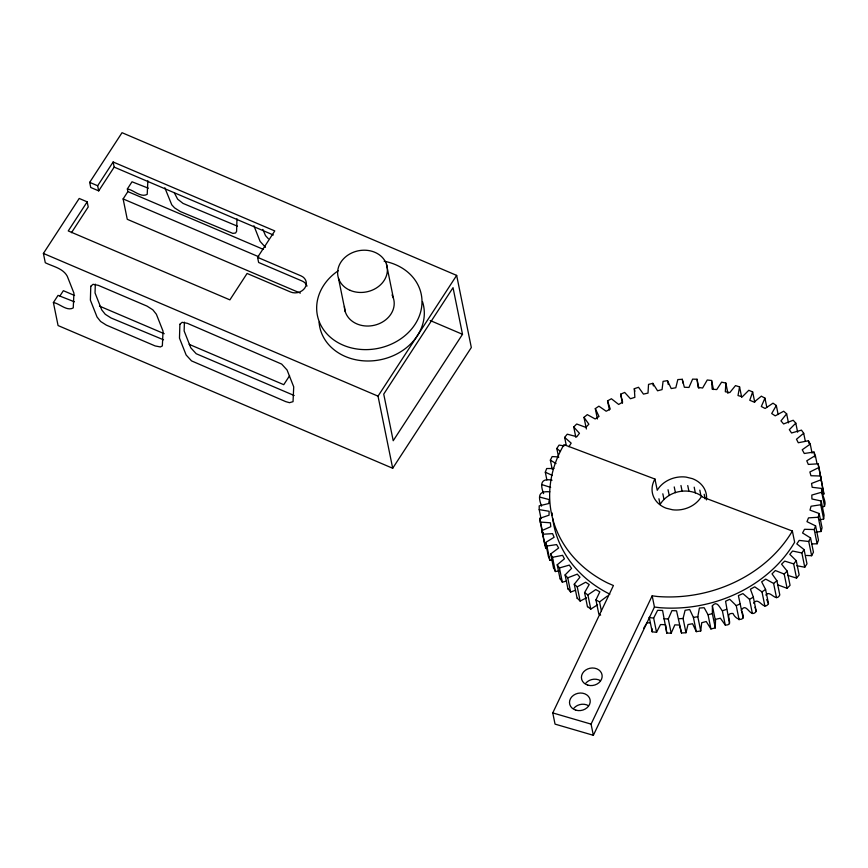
<?xml version="1.0" encoding="UTF-8"?>
<svg xmlns="http://www.w3.org/2000/svg" width="868" height="868" viewBox="0 0 868 868"><rect width="100%" height="100%" fill="white"/><g stroke="black" fill="none" stroke-linecap="round" stroke-linejoin="round"><path stroke-width="1.3" d="M665.745 625.231L666.765 633.054L671.192 633.173L674.848 624.851L679.438 625.058L681.521 633L685.97 632.729L687.999 624.537L692.588 623.756L696.299 631.633L700.715 630.96L701.735 622.703L706.237 621.521L710.935 628.964L715.275 627.911L715.482 620.956L712.378 605.745C717.087 600.016 719.68 607.828 722.36 610.79L725.257 625.025C735.836 625.557 722.371 612.808 733.015 613.47C736.346 621.217 747.109 622.063 741.684 611.354M713.442 389.558L711.597 380.499L707.257 379.989L702.613 388.007L698.1 387.388L697.026 379.251L692.61 379.132L688.953 387.454L684.353 387.247L682.27 379.305L677.832 379.576L675.803 387.768L671.214 388.549L667.503 380.672L663.076 381.345L662.056 389.602L657.553 390.784L652.866 383.341L648.526 384.394L648.005 393.096L643.459 394.105L638.533 387.28L634.313 388.701L634.866 397.338L630.439 398.738L624.667 392.434L620.609 394.213L622.627 402.166L618.678 404.445L611.398 398.759L607.557 400.875L609.401 409.935M729.489 623.604L725.572 601.231L729.76 599.289L736.238 605.636L739.135 619.871M95.306 284.161L95.046 292.972L101.697 309.833L105.256 314.281L111.05 317.97L163.499 339.789M147.864 180.794L147.213 194.345C140.757 197.969 133.574 189.875 127.357 188.953L132.023 181.792L148.363 188.204M184.407 322.158L184.146 330.968L190.797 347.829L196.201 353.732L294.187 395.515M236.964 218.801L236.595 231.387L235.543 233.025L232.798 233.373L180.349 211.553L174.555 207.864L171.756 204.815L164.822 187.759M711.597 380.499L712.172 389.135L716.729 389.591L721.601 382.148L725.832 383.059L725.333 391.761L729.782 392.607L735.5 385.598L739.569 386.878L738.006 395.548L742.281 396.806L748.802 390.285L752.654 391.935L754.759 402.285M541.556 506.142C537.726 496.029 538.637 490.713 549.845 491.83M819.674 519.845L823.634 518.988L820.737 504.764L821.193 500.988L811.927 498.981L811.808 495.075L821.703 492.21L821.692 488.445L812.166 487.295L811.558 483.433L821.117 479.733L820.64 476.011L810.951 475.729L809.877 471.975L819.001 467.461L818.057 463.837L808.314 464.413L806.773 460.81L815.356 455.537L813.967 452.044L804.278 453.487L802.238 449.754L810.235 444.101L808.412 440.77L798.289 442.745L796.488 439.241L803.692 433.251L801.457 430.137L791.562 432.98L789.327 429.682L795.804 423.139L793.178 420.253L783.609 423.942L780.961 420.882L786.647 413.841L783.663 411.237L775.222 415.859L771.706 413.515L776.317 405.486L773.008 403.175L765.131 408.492L761.312 406.495L764.958 398.162L761.345 396.166L754.108 402.112L749.789 400.267L752.654 391.935M823.634 518.988L824.09 515.223L821.193 500.988M715.275 627.911L712.378 613.676L712.378 605.745M543.596 493.621C539.896 483.91 541.035 477.91 552.037 480.221M815.887 532.127L821.139 531.487L818.242 517.252L819.153 513.509L810.007 510.124L811.059 506.239L820.737 504.764M821.139 531.487L822.05 527.744L819.153 513.509M700.715 630.96L697.818 616.725L699.402 608.056L704.176 607.719L708.038 614.728L710.935 628.964M600.645 615.141L598.844 614.143L595.947 599.907L599.81 591.813L595.774 589.578L587.886 594.895L584.576 592.584L589.198 584.555L585.683 582.211L577.242 586.833L574.258 584.229L579.943 577.187L577.285 574.128L567.726 577.817L565.101 574.931L571.578 568.388L569.343 565.09L559.437 567.932L557.213 564.818L564.406 558.829L562.605 555.325L552.482 557.299L550.67 553.968L558.612 548.012L556.616 544.583L546.927 546.026L545.549 542.533L554.12 537.259L552.58 533.657L542.836 534.232L541.903 530.608L550.779 526.681L550.388 522.796L540.254 522.059L539.777 518.337L549.032 515.201L549.119 511.274L539.212 509.624L539.202 505.86L548.717 503.538L549.292 499.61L539.712 497.082M546.894 479.961L545.31 472.192L546.677 468.536L553.882 468.492M811.873 543.954L817.124 543.769L814.227 529.534L815.584 525.878L806.98 521.668L808.499 517.87L818.242 517.252M817.124 543.769L818.481 540.113L815.584 525.878M685.97 632.729L683.073 618.493L685.102 610.302L689.691 609.52L693.402 617.398L696.299 631.633M597.542 604.79L590.783 609.13L587.593 606.558M654.45 607.025L593.354 735.305L555.043 724.118L552.764 712.921L613.426 585.531L607.578 582.981A129.299 108.196 -11.5 0 1 563.983 444.666L654.96 479.06A26.29 21.993 -11.5 0 0 666.179 508.214L672.602 509.787A26.29 21.993 -11.5 0 0 701.387 496.615L792.365 531.021L794.643 542.218A129.299 108.196 -11.5 0 1 659.647 607.676L654.45 607.025L652.172 595.828L657.369 596.49A129.299 108.196 -11.5 0 0 792.365 531.021M593.354 735.305L591.075 724.118L652.172 595.828M552.2 469.187L550.355 460.127L552.146 456.579L557.365 456.861M806.437 555.444L811.645 555.726L808.748 541.491L810.549 537.943L802.564 532.974L804.527 529.296L814.227 529.534M811.645 555.726L813.446 552.178L810.549 537.943M671.192 633.173L668.295 618.938L671.951 610.616L676.541 610.833L681.521 633M586.518 597.824L580.139 601.068L577.307 598.215M74.398 301.793L58.058 295.37L53.393 302.541C59.61 303.453 66.793 311.558 73.248 307.923L73.932 293.124L67.281 276.263C62.973 268.179 52.742 266.487 45.288 262.733L43.4 253.434L79.205 198.457L87.18 201.853L88.221 206.975L71.469 232.7M307.001 286.114A10.6 8.864 -11.5 0 0 302.075 281.004L258.621 262.472L257.579 257.351L274.776 230.931L113.133 161.99L114.175 167.112L98.702 190.873L90.728 187.477L89.686 182.356L122.03 132.695L456.655 275.395L471.324 347.515L392.694 468.264L58.069 325.554L53.393 302.541M87.18 201.853L68.246 230.931L229.89 299.872L247.087 273.453L290.552 291.984A10.6 8.864 -11.5 0 0 304.939 287.84A10.6 8.864 -11.5 0 0 301.033 275.883L257.579 257.351M98.702 190.873L97.661 185.763L113.133 161.99M59.957 295.934L63.364 290.693L74.572 295.478M300.339 293.113L127.26 219.3L123.126 198.935L127.889 191.6L127.357 188.953M289.586 375.736L283.76 384.687L189.126 344.336M392.694 468.264L378.025 396.144L456.655 275.395M462.514 334.31L393.215 440.727L383.732 394.105L453.031 287.677L462.514 334.31L430.17 320.52M558.666 457.534L556.822 448.485L559.035 445.089L564.135 445.837M796.889 565.741L804.766 567.216L801.869 552.981L804.083 549.585L796.813 543.889L799.211 540.395L808.748 541.491M804.766 567.216L806.98 563.82L804.083 549.585M649.253 617.3L652.193 631.806L656.544 632.316L653.647 618.081L657.608 610.312L662.577 610.454L666.765 633.054M656.544 632.316L660.505 624.548L665.463 624.689M658.931 498.774L660.125 504.492C668.262 490.561 689.018 486.774 701.919 496.333M568.941 446.716L571.166 443.136L564.645 437.385L567.249 434.184L576.829 436.702L579.455 433.316L573.737 426.98L576.699 423.996L585.846 427.371L588.862 424.202L583.99 417.345L587.289 414.633L595.198 418.973L599.007 416.499L595.307 408.622L598.898 406.181L606.179 411.237L610.237 409.099L607.557 400.875M643.763 628.106L647.061 622.714L650.338 622.953M575.56 590.24L570.623 592.052L568.182 588.938M787.623 575.332L796.553 578.121L793.656 563.885L796.26 560.685L789.793 554.327L792.582 551.028L801.869 552.981M796.553 578.121L799.157 574.92L796.26 560.685M566.24 581.115L562.334 582.168L560.316 578.826M777.945 584.934L787.102 588.309L784.205 574.073L787.168 571.09L781.569 564.157L784.726 561.108L793.656 563.885M787.102 588.309L790.064 585.325L787.168 571.09M559.361 570.829L555.379 571.535L553.795 568.008M753.565 603.206C758.816 595.763 763.363 611.593 768.484 603.683L765.587 589.448L761.67 581.831L765.695 579.097L773.616 583.437L776.903 580.725L772.032 573.867L775.363 570.526L784.205 574.073M765.826 595.036C770.133 589.253 775.797 603.021 779.8 594.96L776.903 580.725M552.612 560.012L549.824 560.261L548.695 556.583M741.239 610.443C746.61 601.036 750.169 619.307 756.234 611.43L753.283 596.924L750.419 589.209L754.726 586.833L762.006 591.889L765.587 589.448M595.947 599.907L599.549 601.904L607.502 595.958M546.059 548.478L545.071 544.681M821.616 481.859L818.057 463.837M743.192 618.092L738.386 595.6L742.932 593.604L749.496 599.311L753.337 597.195M543.466 536.337L542.967 532.442M823.732 494.098L819.001 467.461M736.238 605.636L740.295 603.857M821.692 488.445C820.227 493.252 829.786 505.643 821.931 507.27M722.36 610.79L726.592 609.369M708.038 614.728L712.378 613.676M693.402 617.398L697.818 616.725M678.624 618.765L683.073 618.493M663.868 618.819L668.295 618.938M649.297 617.571L653.647 618.081M237.463 226.201L183.039 203.405L177.636 199.163L174.24 192.631M552.764 712.921L591.075 724.118M550.648 487.393L541.751 484.561M552.308 475.404L545.31 472.192M114.175 167.112L273.333 234.989M127.889 191.6L263.481 249.431M89.686 182.356L97.661 185.763M123.126 198.935L258.848 256.809M43.4 253.434L378.025 396.144M99.473 306.1L164.226 333.713M556.041 463.555L550.355 460.127M265.489 247.315L260.096 241.412L253.923 225.756M560.478 451.469L556.822 448.485M268.32 238.7L265.521 235.651L262.863 229.434M725.257 625.025L720.342 618.2L715.471 619.383L715.482 620.956M766.683 599.614L768.484 603.683M754.965 607.188L756.234 611.43M662.827 493.794L664.02 499.523M668.045 489.747L669.239 495.476M674.23 486.926L675.413 492.655M821.117 479.733L824.014 493.968M815.356 455.537L816.929 463.306M813.967 452.044L815.019 457.219M821.703 492.21L824.6 506.445M810.235 444.101L812.079 453.161M808.412 440.77L808.943 443.364M803.692 433.251L805.276 441.02M795.804 423.139L797.638 432.188M786.647 413.841L788.48 422.9M776.317 405.486L778.162 414.546M764.958 398.162L766.791 407.211M739.569 386.878L741.673 397.229M773.616 583.437L776.513 597.672M725.832 383.059L727.937 393.41M762.006 591.889L764.892 606.124M749.496 599.311L752.393 613.546M697.026 379.251L698.87 388.311M682.27 379.305L683.062 383.189M667.503 380.672L668.284 384.557M680.957 485.505L682.118 491.234M652.866 383.341L653.387 385.934M654.96 479.06L657.239 490.257A26.29 21.993 -11.5 0 1 686.024 477.085L692.436 478.659A26.29 21.993 -11.5 0 1 706.422 499.935M634.313 388.701L634.833 391.284M620.609 394.213L622.454 403.273M595.307 408.622L597.412 418.973M583.99 417.345L586.367 428.998M573.737 426.98L575.842 437.331M599.549 601.904L601.394 610.963M564.645 437.385L566.218 445.154M587.886 594.895L590.783 609.13M584.576 592.584L587.473 606.819M577.242 586.833L580.139 601.068M574.258 584.229L577.155 598.464M567.726 577.817L570.623 592.052M565.101 574.931L567.997 589.166M559.437 567.932L562.334 582.168M557.213 564.818L560.11 579.054M552.482 557.299L555.379 571.535M550.67 553.968L553.567 568.204M546.927 546.026L549.824 560.261M539.212 509.624L541.057 518.684M545.549 542.533L548.446 556.768M539.777 518.337L542.674 532.572M540.254 522.059L545.733 548.467M541.903 530.608L544.8 544.844M386.52 264.393L393.356 297.974M338.477 278.259L345.312 311.851M687.76 485.581L688.921 491.321M694.194 487.165L695.333 492.894M699.803 490.127L700.943 495.867M704.208 494.293L705.109 498.872M652.193 631.806L651.89 628.421M585.846 683.116A10.427 8.723 -11.5 0 1 600.396 680.642M573.922 708.158A10.427 8.723 -11.5 0 1 588.471 705.684M609.857 594.179A129.299 108.196 -11.5 0 1 552.634 518.022M552.352 515.516A129.299 108.196 -11.5 0 1 552.146 512.999M392.032 294.936A25.031 20.951 -11.5 0 1 374.575 325.207A25.031 20.951 -11.5 0 1 344.444 306.447M422.488 301.608A52.991 44.344 -11.5 0 1 380.173 359.797A52.991 44.344 -11.5 0 1 319.066 322.104M384.144 261.225A52.991 44.344 -11.5 0 1 415.479 323.688A52.991 44.344 -11.5 0 1 334.538 340.462A52.991 44.344 -11.5 0 1 338.26 270.729M90.782 286.288L90.38 300.133L97.032 316.994L100.59 321.453L106.384 325.142L155.133 345.931L160.385 346.95L162.349 345.931L163.032 331.12L156.381 314.259L152.833 309.811L147.028 306.122L98.29 285.333L93.028 284.303L90.782 286.288M179.882 324.285L179.481 338.14L186.132 354.99L191.535 360.893L285.811 401.656L289.521 402.687L293.037 401.656L293.72 386.857L287.069 369.996L281.666 364.093L187.39 323.33L182.128 322.31L179.882 324.285M587.82 685.134A10.427 8.723 -11.5 0 0 602.077 675.033A10.427 8.723 -11.5 0 0 585.488 670.194A10.427 8.723 -11.5 0 0 587.82 685.134M575.896 710.176A10.427 8.723 -11.5 0 0 590.153 700.075A10.427 8.723 -11.5 0 0 573.564 695.235A10.427 8.723 -11.5 0 0 575.896 710.176M350.119 290.346A25.031 20.951 -11.5 0 0 387.388 269.796A25.031 20.951 -11.5 0 0 349.999 253.847A25.031 20.951 -11.5 0 0 350.119 290.346"/></g></svg>
